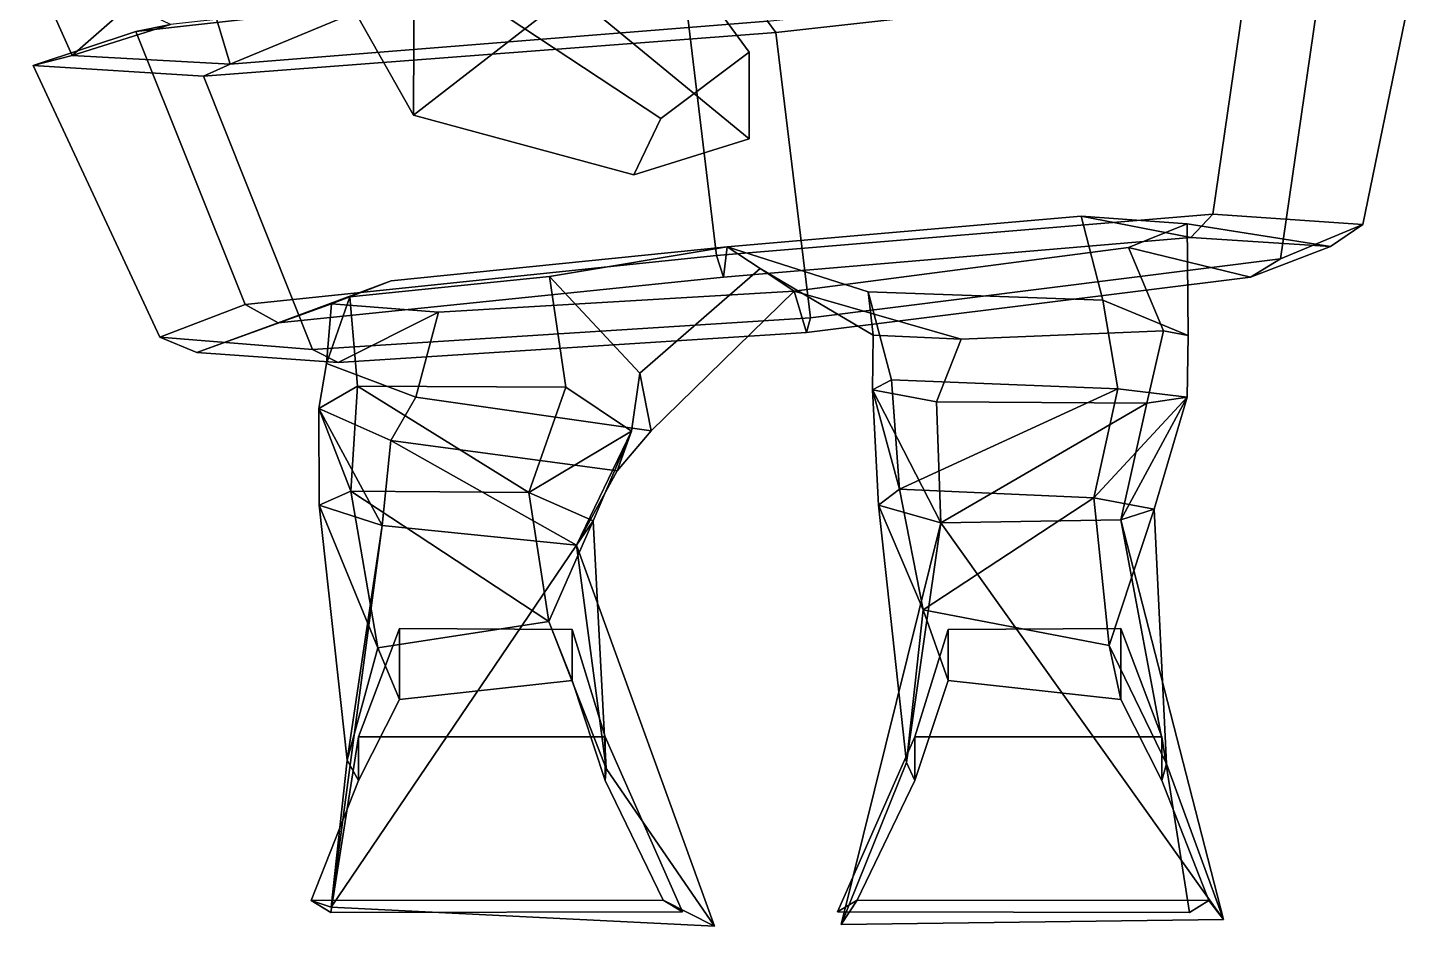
# Model space of a CAD drawing. Extents: x -142 to 161, y -156 to 341.
# Drawn here: x -141.7 to 124.5, y -155.6 to 15.9 of the extents above; entities that cross this region are included whole.
import ezdxf

# ---------------------------------------------------------------- set-up
doc = ezdxf.new("R2010")
doc.units = 0

msp = doc.modelspace()

# ---------------------------------------------------------------- linework, layer by layer
for points in [[(-68.08062, -0.791031, 224.062637), (-67.976448, 29.696136, 243.810699), (-86.473274, 59.504639, 214.53038), (-88.956779, 36.173828, 201.495087)], [(-103.095695, 8.954254, -84.97834), (-109.766403, 31.242218, -78.509995), (-6.209994, 49.115753, -102.036201)], [(-103.095695, 8.954254, -84.97834), (-6.209994, 49.115753, -102.036201), (-0.479473, 17.170029, -109.487839)], [(-3.977404, 11.22023, 279.243561), (-29.611012, 46.322083, 245.900681), (-67.976448, 29.696136, 243.810699), (-20.839783, -1.391205, 283.59137)], [(-3.966047, -5.317612, 269.209381), (-37.903461, 22.609558, 216.03894), (-29.611012, 46.322083, 245.900681), (-3.977404, 11.22023, 279.243561)], [(-37.903461, 22.609558, 216.03894), (-68.08062, -0.791031, 224.062637), (-88.956779, 36.173828, 201.495087), (-63.498093, 41.29744, 192.069687)], [(-10.243868, -27.558151, 114.471855), (84.567604, -19.678513, 85.649361), (92.521446, 35.181915, 88.952705), (-16.796572, 26.912216, 117.025787)], [(92.521446, 35.181915, 88.952705), (84.567604, -19.678513, 85.649361), (113.18457, -21.681351, 3.506621), (124.504395, 33.493729, 6.995716)], [(113.18457, -21.681351, 3.506621), (97.471199, -28.244209, -88.528168), (105.425041, 26.616211, -85.224823), (124.504395, 33.493729, 6.995716)], [(-133.246597, 10.576477, -7.165945), (-141.715073, 29.591919, -12.999657), (-109.766403, 31.242218, -78.509995)], [(-114.514801, 16.534531, 69.161064), (-141.715073, 29.591919, -12.999657), (-133.246597, 10.576477, -7.165945)], [(-133.246597, 10.576477, -7.165945), (-109.766403, 31.242218, -78.509995), (-103.095695, 8.954254, -84.97834)], [(-26.002569, -12.15329, 265.340942), (-20.839783, -1.391205, 283.59137), (-67.976448, 29.696136, 243.810699), (-68.08062, -0.791031, 224.062637)], [(-16.796572, 26.912216, 117.025787), (-16.026503, 27.481689, 104.779076), (-114.514801, 16.534531, 69.161064), (-121.071762, 15.215225, 77.165573)], [(-10.243868, -27.558151, 114.471855), (-16.796572, 26.912216, 117.025787), (-121.071762, 15.215225, 77.165573), (-100.242348, -36.954529, 75.45063)], [(105.425041, 26.616211, -85.224823), (1.130767, 15.011658, -125.081627), (-0.479473, 17.170029, -109.487839), (98.347252, 27.785126, -73.861725)], [(97.471199, -28.244209, -88.528168), (7.692129, -39.464478, -127.634911), (1.130767, 15.011658, -125.081627), (105.425041, 26.616211, -85.224823)], [(-3.966047, -5.317612, 269.209381), (-26.002569, -12.15329, 265.340942), (-68.08062, -0.791031, 224.062637), (-37.903461, 22.609558, 216.03894)], [(-140.70047, 8.702393, -7.639601), (-121.071762, 15.215225, 77.165573), (-114.514801, 16.534531, 69.161064), (-133.246597, 10.576477, -7.165945)], [(-108.168167, 6.649521, -97.011955), (-103.095695, 8.954254, -84.97834), (-0.479473, 17.170029, -109.487839), (1.130767, 15.011658, -125.081627)], [(-121.071762, 15.215225, 77.165573), (-140.70047, 8.702393, -7.639601), (-116.505066, -43.152725, -9.16879), (-100.242348, -36.954529, 75.45063)], [(-87.338753, -45.520233, -98.726891), (-108.168167, 6.649521, -97.011955), (1.130767, 15.011658, -125.081627), (7.692129, -39.464478, -127.634911)], [(-3.966047, -5.317612, 269.209381), (-3.977404, 11.22023, 279.243561), (-20.839783, -1.391205, 283.59137), (-26.002569, -12.15329, 265.340942)], [(-108.168167, 6.649521, -97.011955), (-140.70047, 8.702393, -7.639601), (-133.246597, 10.576477, -7.165945), (-103.095695, 8.954254, -84.97834)], [(-116.505066, -43.152725, -9.16879), (-140.70047, 8.702393, -7.639601), (-108.168167, 6.649521, -97.011955), (-87.338753, -45.520233, -98.726891)], [(-10.243868, -27.558151, 114.471855), (-8.903949, -31.725655, 102.003044), (80.331589, -24.116638, 76.797905), (84.567604, -19.678513, 85.649361)], [(-8.903949, -31.725655, 102.003044), (-8.165433, -25.911972, 81.230583), (59.426208, -20.068359, 60.52396), (80.331589, -24.116638, 76.797905)], [(-8.165433, -25.911972, 81.230583), (18.710327, -34.484283, 58.087135), (63.545467, -36.078194, 41.117012), (59.426208, -20.068359, 60.52396)], [(59.426208, -20.068359, 60.52396), (63.545467, -36.078194, 41.117012), (79.807968, -42.820267, 2.725177), (79.650497, -21.519653, 1.830527)], [(80.331589, -24.116638, 76.797905), (59.426208, -20.068359, 60.52396), (79.650497, -21.519653, 1.830527), (107.006004, -25.830109, 2.976633)], [(84.567604, -19.678513, 85.649361), (80.331589, -24.116638, 76.797905), (107.006004, -25.830109, 2.976633), (113.18457, -21.681351, 3.506621)], [(79.650497, -21.519653, 1.830527), (79.807968, -42.820267, 2.725177), (75.098969, -41.978333, -40.605255), (68.449379, -26.058151, -61.274212)], [(107.006004, -25.830109, 2.976633), (79.650497, -21.519653, 1.830527), (68.449379, -26.058151, -61.274212), (91.750694, -31.696899, -77.341507)], [(113.18457, -21.681351, 3.506621), (107.006004, -25.830109, 2.976633), (91.750694, -31.696899, -77.341507), (97.471199, -28.244209, -88.528168)], [(-8.903949, -31.725655, 102.003044), (-93.91291, -40.404999, 67.182228), (-72.356659, -32.387421, 53.25153), (-8.165433, -25.911972, 81.230583)], [(-8.165433, -25.911972, 81.230583), (-72.356659, -32.387421, 53.25153), (-80.254066, -35.484383, 30.728212), (-42.123989, -31.607285, 58.334789)], [(-1.918412, -30.058891, -3.094035), (-8.165433, -25.911972, 81.230583), (-42.123989, -31.607285, 58.334789), (-24.872137, -50.044159, -0.863215)], [(19.69985, -42.812454, -4.523918), (18.710327, -34.484283, 58.087135), (-8.165433, -25.911972, 81.230583), (-1.918412, -30.058891, -3.094035)], [(68.449379, -26.058151, -61.274212), (75.098969, -41.978333, -40.605255), (36.484943, -43.561417, -67.639427), (4.578949, -34.371994, -90.797836)], [(91.750694, -31.696899, -77.341507), (68.449379, -26.058151, -61.274212), (4.578949, -34.371994, -90.797836), (6.968616, -42.262222, -112.250732)], [(-10.243868, -27.558151, 114.471855), (-100.242348, -36.954529, 75.45063), (-93.91291, -40.404999, 67.182228), (-8.903949, -31.725655, 102.003044)], [(97.471199, -28.244209, -88.528168), (91.750694, -31.696899, -77.341507), (6.968616, -42.262222, -112.250732), (7.692129, -39.464478, -127.634911)], [(-39.01749, -52.703934, 25.249681), (-42.123989, -31.607285, 58.334789), (-80.254066, -35.484383, 30.728212), (-78.747787, -52.496719, 8.877968)], [(-39.01749, -52.703934, 25.249681), (-26.426907, -61.102325, 0.64247), (-24.872137, -50.044159, -0.863215), (-42.123989, -31.607285, 58.334789)], [(4.578949, -34.371994, -90.797836), (-1.918412, -30.058891, -3.094035), (-24.872137, -50.044159, -0.863215), (-22.706799, -61.072403, -65.711067)], [(19.69985, -42.812454, -4.523918), (-1.918412, -30.058891, -3.094035), (4.578949, -34.371994, -90.797836), (36.484943, -43.561417, -67.639427)], [(-93.91291, -40.404999, 67.182228), (-109.476845, -46.066917, -8.969961), (-83.755295, -36.794815, -7.187014), (-72.356659, -32.387421, 53.25153)], [(-72.356659, -32.387421, 53.25153), (-83.755295, -36.794815, -7.187014), (-84.697197, -48.201202, -9.360626), (-80.254066, -35.484383, 30.728212)], [(-82.493805, -47.985268, -86.957176), (6.968616, -42.262222, -112.250732), (4.578949, -34.371994, -90.797836), (-63.333485, -38.377213, -68.546638)], [(-63.333485, -38.377213, -68.546638), (4.578949, -34.371994, -90.797836), (-22.706799, -61.072403, -65.711067), (-67.632889, -54.636703, -49.901596)], [(23.209124, -51.325272, 20.556267), (18.710327, -34.484283, 58.087135), (19.69985, -42.812454, -4.523918), (19.54377, -53.201233, -6.944771)], [(23.209124, -51.325272, 20.556267), (66.415253, -53.045364, 16.821503), (63.545467, -36.078194, 41.117012), (18.710327, -34.484283, 58.087135)], [(-100.242348, -36.954529, 75.45063), (-116.505066, -43.152725, -9.16879), (-109.476845, -46.066917, -8.969961), (-93.91291, -40.404999, 67.182228)], [(-109.476845, -46.066917, -8.969961), (-82.493805, -47.985268, -86.957176), (-63.333485, -38.377213, -68.546638), (-83.755295, -36.794815, -7.187014)], [(-78.747787, -52.496719, 8.877968), (-80.254066, -35.484383, 30.728212), (-84.697197, -48.201202, -9.360626), (-86.13028, -56.769531, -9.580216)], [(-83.755295, -36.794815, -7.187014), (-63.333485, -38.377213, -68.546638), (-67.632889, -54.636703, -49.901596), (-84.697197, -48.201202, -9.360626)], [(66.415253, -53.045364, 16.821503), (79.631393, -54.61763, 1.286201), (79.807968, -42.820267, 2.725177), (63.545467, -36.078194, 41.117012)], [(-87.338753, -45.520233, -98.726891), (7.692129, -39.464478, -127.634911), (6.968616, -42.262222, -112.250732), (-82.493805, -47.985268, -86.957176)], [(71.97097, -55.782356, -18.272415), (31.756386, -55.536041, -33.434372), (36.484943, -43.561417, -67.639427), (75.098969, -41.978333, -40.605255)], [(79.631393, -54.61763, 1.286201), (71.97097, -55.782356, -18.272415), (75.098969, -41.978333, -40.605255), (79.807968, -42.820267, 2.725177)], [(-116.505066, -43.152725, -9.16879), (-87.338753, -45.520233, -98.726891), (-82.493805, -47.985268, -86.957176), (-109.476845, -46.066917, -8.969961)], [(19.54377, -53.201233, -6.944771), (19.69985, -42.812454, -4.523918), (36.484943, -43.561417, -67.639427), (31.756386, -55.536041, -33.434372)], [(-86.13028, -56.769531, -9.580216), (-84.697197, -48.201202, -9.360626), (-67.632889, -54.636703, -49.901596), (-72.384026, -62.898277, -25.574055)], [(-26.426907, -61.102325, 0.64247), (-29.227095, -68.706337, -27.753428), (-22.706799, -61.072403, -65.711067), (-24.872137, -50.044159, -0.863215)], [(-80.026825, -72.571922, 26.529821), (-78.747787, -52.496719, 8.877968), (-86.13028, -56.769531, -9.580216)], [(-46.078598, -72.830231, 41.131165), (-78.747787, -52.496719, 8.877968), (-80.026825, -72.571922, 26.529821)], [(-46.078598, -72.830231, 41.131165), (-39.01749, -52.703934, 25.249681), (-78.747787, -52.496719, 8.877968)], [(-46.078598, -72.830231, 41.131165), (-26.426907, -61.102325, 0.64247), (-39.01749, -52.703934, 25.249681)], [(24.713551, -72.214607, 33.298264), (23.209124, -51.325272, 20.556267), (19.54377, -53.201233, -6.944771)], [(24.713551, -72.214607, 33.298264), (19.54377, -53.201233, -6.944771), (20.704016, -75.232971, 8.029365)], [(32.584888, -78.62117, -16.130262), (19.54377, -53.201233, -6.944771), (31.756386, -55.536041, -33.434372)], [(20.704016, -75.232971, 8.029365), (19.54377, -53.201233, -6.944771), (32.584888, -78.62117, -16.130262)], [(24.713551, -72.214607, 33.298264), (66.415253, -53.045364, 16.821503), (23.209124, -51.325272, 20.556267)], [(24.713551, -72.214607, 33.298264), (61.84174, -73.869347, 29.540869), (66.415253, -53.045364, 16.821503)], [(61.84174, -73.869347, 29.540869), (79.631393, -54.61763, 1.286201), (66.415253, -53.045364, 16.821503)], [(-72.384026, -62.898277, -25.574055), (-67.632889, -54.636703, -49.901596), (-22.706799, -61.072403, -65.711067), (-29.227095, -68.706337, -27.753428)], [(32.584888, -78.62117, -16.130262), (31.756386, -55.536041, -33.434372), (71.97097, -55.782356, -18.272415)], [(66.958107, -78.033615, -2.587675), (32.584888, -78.62117, -16.130262), (71.97097, -55.782356, -18.272415)], [(61.84174, -73.869347, 29.540869), (73.341019, -76.0186, 15.232908), (79.631393, -54.61763, 1.286201)], [(66.958107, -78.033615, -2.587675), (71.97097, -55.782356, -18.272415), (79.631393, -54.61763, 1.286201)], [(73.341019, -76.0186, 15.232908), (66.958107, -78.033615, -2.587675), (79.631393, -54.61763, 1.286201)], [(-80.026825, -72.571922, 26.529821), (-86.13028, -56.769531, -9.580216), (-86.127548, -75.229843, 9.621687)], [(-86.127548, -75.229843, 9.621687), (-86.13028, -56.769531, -9.580216), (-74.090508, -79.120811, -5.269177)], [(-74.090508, -79.120811, -5.269177), (-86.13028, -56.769531, -9.580216), (-72.384026, -62.898277, -25.574055)], [(-46.078598, -72.830231, 41.131165), (-33.791256, -78.206123, 18.51469), (-26.426907, -61.102325, 0.64247)], [(-36.945797, -82.905441, -7.790372), (-29.227095, -68.706337, -27.753428), (-26.426907, -61.102325, 0.64247)], [(-33.791256, -78.206123, 18.51469), (-36.945797, -82.905441, -7.790372), (-26.426907, -61.102325, 0.64247)], [(-74.090508, -79.120811, -5.269177), (-72.384026, -62.898277, -25.574055), (-36.945797, -82.905441, -7.790372)], [(-36.945797, -82.905441, -7.790372), (-72.384026, -62.898277, -25.574055), (-29.227095, -68.706337, -27.753428)], [(-74.881523, -102.489616, 9.353225), (-80.026825, -72.571922, 26.529821), (-86.127548, -75.229843, 9.621687)], [(-42.258236, -97.473877, 23.701704), (-46.078598, -72.830231, 41.131165), (-80.026825, -72.571922, 26.529821)], [(-74.881523, -102.489616, 9.353225), (-42.258236, -97.473877, 23.701704), (-80.026825, -72.571922, 26.529821)], [(-42.258236, -97.473877, 23.701704), (-33.791256, -78.206123, 18.51469), (-46.078598, -72.830231, 41.131165)], [(29.248636, -95.223663, 18.497288), (24.713551, -72.214607, 33.298264), (20.704016, -75.232971, 8.029365)], [(29.248636, -95.223663, 18.497288), (61.84174, -73.869347, 29.540869), (24.713551, -72.214607, 33.298264)], [(64.767426, -102.032722, 12.667873), (61.84174, -73.869347, 29.540869), (29.248636, -95.223663, 18.497288)], [(64.767426, -102.032722, 12.667873), (73.341019, -76.0186, 15.232908), (61.84174, -73.869347, 29.540869)], [(-80.758934, -123.918365, -9.368041), (-74.881523, -102.489616, 9.353225), (-86.127548, -75.229843, 9.621687)], [(-80.758934, -123.918365, -9.368041), (-86.127548, -75.229843, 9.621687), (-74.090508, -79.120811, -5.269177)], [(26.05706, -124.37767, -8.333613), (29.248636, -95.223663, 18.497288), (20.704016, -75.232971, 8.029365)], [(26.05706, -124.37767, -8.333613), (20.704016, -75.232971, 8.029365), (32.584888, -78.62117, -16.130262)], [(75.702484, -124.624535, -2.955714), (73.341019, -76.0186, 15.232908), (64.767426, -102.032722, 12.667873)], [(75.702484, -124.624535, -2.955714), (66.958107, -78.033615, -2.587675), (73.341019, -76.0186, 15.232908)], [(-83.831993, -152.010147, -37.566509), (-80.758934, -123.918365, -9.368041), (-74.090508, -79.120811, -5.269177)], [(-83.831993, -152.010147, -37.566509), (-74.090508, -79.120811, -5.269177), (-36.945797, -82.905441, -7.790372)], [(-31.31138, -125.530083, -2.768985), (-33.791256, -78.206123, 18.51469), (-42.258236, -97.473877, 23.701704)], [(-31.31138, -125.530083, -2.768985), (-36.945797, -82.905441, -7.790372), (-33.791256, -78.206123, 18.51469)], [(13.595537, -155.273087, -37.846718), (26.05706, -124.37767, -8.333613), (32.584888, -78.62117, -16.130262)], [(13.595537, -155.273087, -37.846718), (32.584888, -78.62117, -16.130262), (86.551193, -154.328857, -28.096745)], [(86.551193, -154.328857, -28.096745), (32.584888, -78.62117, -16.130262), (66.958107, -78.033615, -2.587675)], [(86.551193, -154.328857, -28.096745), (66.958107, -78.033615, -2.587675), (75.702484, -124.624535, -2.955714)], [(-10.640633, -155.597336, -29.70846), (-83.831993, -152.010147, -37.566509), (-36.945797, -82.905441, -7.790372)], [(-10.640633, -155.597336, -29.70846), (-36.945797, -82.905441, -7.790372), (-31.31138, -125.530083, -2.768985)], [(26.05706, -124.37767, -8.333613), (27.673773, -127.827744, 43.725594), (33.987896, -108.736435, 35.947453), (29.248636, -95.223663, 18.497288)], [(29.248636, -95.223663, 18.497288), (33.987896, -108.736435, 35.947453), (66.977409, -112.334427, 35.947453), (64.767426, -102.032722, 12.667873)], [(-42.258236, -97.473877, 23.701704), (-74.881523, -102.489616, 9.353225), (-70.777412, -112.334427, 35.947453), (-37.787899, -108.736435, 35.947453)], [(-31.31138, -125.530083, -2.768985), (-42.258236, -97.473877, 23.701704), (-37.787899, -108.736435, 35.947453), (-31.473774, -127.827744, 43.725594)], [(-31.473774, -119.444244, 102.617195), (-37.787899, -98.998032, 87.801697), (-70.777412, -98.812729, 87.801697), (-78.613716, -119.444244, 102.617195)], [(-78.613716, -119.444244, 102.617195), (-70.777412, -98.812729, 87.801697), (-70.777412, -112.334427, 35.947453), (-78.613716, -127.827744, 43.725594)], [(-37.787899, -98.998032, 87.801697), (-37.787899, -108.736435, 35.947453), (-70.777412, -112.334427, 35.947453), (-70.777412, -98.812729, 87.801697)], [(-31.473774, -119.444244, 102.617195), (-31.473774, -127.827744, 43.725594), (-37.787899, -108.736435, 35.947453), (-37.787899, -98.998032, 87.801697)], [(27.673773, -119.444244, 102.617195), (74.813721, -119.444244, 102.617195), (66.977409, -98.812729, 87.801697), (33.987896, -98.998032, 87.801697)], [(27.673773, -119.444244, 102.617195), (33.987896, -98.998032, 87.801697), (33.987896, -108.736435, 35.947453), (27.673773, -127.827744, 43.725594)], [(33.987896, -98.998032, 87.801697), (66.977409, -98.812729, 87.801697), (66.977409, -112.334427, 35.947453), (33.987896, -108.736435, 35.947453)], [(74.813721, -119.444244, 102.617195), (74.813721, -127.827744, 43.725594), (66.977409, -112.334427, 35.947453), (66.977409, -98.812729, 87.801697)], [(-80.758934, -123.918365, -9.368041), (-78.613716, -127.827744, 43.725594), (-70.777412, -112.334427, 35.947453), (-74.881523, -102.489616, 9.353225)], [(75.702484, -124.624535, -2.955714), (64.767426, -102.032722, 12.667873), (66.977409, -112.334427, 35.947453), (74.813721, -127.827744, 43.725594)], [(-83.890282, -153.02951, 102.617195), (-78.613716, -119.444244, 102.617195), (-78.613716, -127.827744, 43.725594), (-87.594154, -150.723206, 36.317848)], [(-16.70689, -152.844193, 102.617195), (-31.473774, -119.444244, 102.617195), (-78.613716, -119.444244, 102.617195), (-83.890282, -153.02951, 102.617195)], [(-16.70689, -152.844193, 102.617195), (-20.410763, -150.61731, 32.613968), (-31.473774, -127.827744, 43.725594), (-31.473774, -119.444244, 102.617195)], [(12.906889, -152.844193, 102.617195), (80.090286, -153.02951, 102.617195), (74.813721, -119.444244, 102.617195), (27.673773, -119.444244, 102.617195)], [(12.906889, -152.844193, 102.617195), (27.673773, -119.444244, 102.617195), (27.673773, -127.827744, 43.725594), (16.610764, -150.61731, 32.613968)], [(80.090286, -153.02951, 102.617195), (83.794151, -150.723206, 36.317848), (74.813721, -127.827744, 43.725594), (74.813721, -119.444244, 102.617195)], [(-83.831993, -152.010147, -37.566509), (-87.594154, -150.723206, 36.317848), (-78.613716, -127.827744, 43.725594), (-80.758934, -123.918365, -9.368041)], [(13.595537, -155.273087, -37.846718), (16.610764, -150.61731, 32.613968), (27.673773, -127.827744, 43.725594), (26.05706, -124.37767, -8.333613)], [(86.551193, -154.328857, -28.096745), (75.702484, -124.624535, -2.955714), (74.813721, -127.827744, 43.725594), (83.794151, -150.723206, 36.317848)], [(-10.640633, -155.597336, -29.70846), (-31.31138, -125.530083, -2.768985), (-31.473774, -127.827744, 43.725594), (-20.410763, -150.61731, 32.613968)], [(-83.831993, -152.010147, -37.566509), (-10.640633, -155.597336, -29.70846), (-20.410763, -150.61731, 32.613968), (-87.594154, -150.723206, 36.317848)], [(-83.890282, -153.02951, 102.617195), (-87.594154, -150.723206, 36.317848), (-20.410763, -150.61731, 32.613968), (-16.70689, -152.844193, 102.617195)], [(80.090286, -153.02951, 102.617195), (12.906889, -152.844193, 102.617195), (16.610764, -150.61731, 32.613968), (83.794151, -150.723206, 36.317848)], [(86.551193, -154.328857, -28.096745), (83.794151, -150.723206, 36.317848), (16.610764, -150.61731, 32.613968), (13.595537, -155.273087, -37.846718)]]:
    msp.add_3dface(points)

doc.saveas('drawing.dxf')
